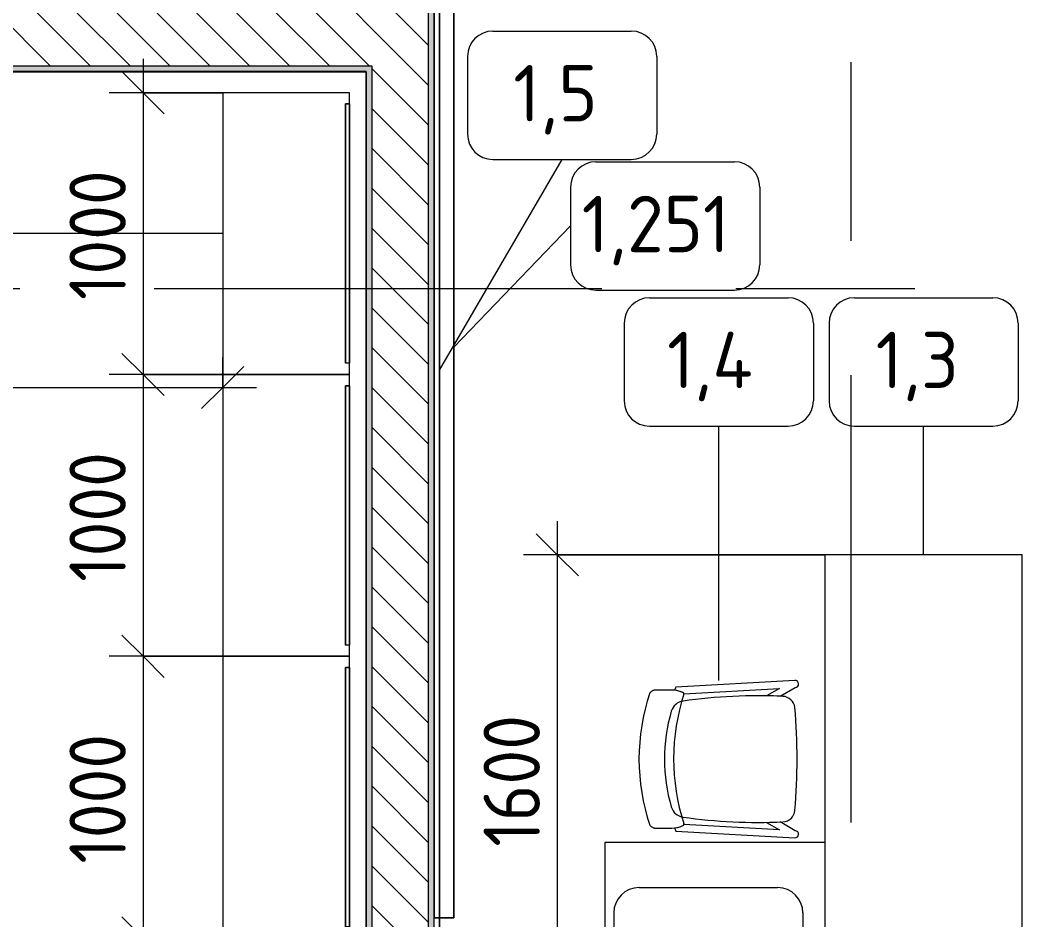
# Model space of a CAD drawing. Header units: millimetres. Extents: x -3724 to 231642, y -8553 to 29017.
# Drawn here: x 19263 to 22861, y 1360 to 4552 of the extents above; entities that cross this region are included whole.
import ezdxf

# ---------------------------------------------------------------- set-up
doc = ezdxf.new("R2010")
doc.units = ezdxf.units.MM
doc.linetypes.add('Осевая', pattern=[3175, 635, -476.25, 1587.5, -476.25])
for name, color, linetype, lineweight in [('A-ANNO-DIMS', 7, 'Continuous', 9), ('A-ANNO-DIMS-100', 7, 'Continuous', 9), ('A-DETL', 7, 'Continuous', 9), ('A-WALL', 7, 'Continuous', 9), ('I-FURN-IDEN', 7, 'Continuous', 9), ('I-WALL', 7, 'Continuous', 9), ('Оси-2', 7, 'Осевая', 9)]:
    doc.layers.add(name, color=color, linetype=linetype, lineweight=lineweight)
for name, color, linetype, lineweight, true_color in [('A-WALL-1', 9, 'Continuous', 9, 0x808080), ('A-WALL-FNSH-1', 9, 'Continuous', 9, 0x808080), ('I-FURN-1', 9, 'Continuous', 9, 0x808080)]:
    doc.layers.add(name, color=color, linetype=linetype, lineweight=lineweight, true_color=true_color)
doc.styles.add('GOST Common', font='GOST_Common.ttf', dxfattribs={"height": 200})
doc.styles.add('ISOCPEUR_1', font='isocpeur.ttf', dxfattribs={"width": 0.9, "height": 200})
doc.dimstyles.new('ISO-2_0_0_9К_Средний_округл2', dxfattribs={"dimscale": 304.8, "dimtxt": 199.196235, "dimasz": 0.492126, "dimexe": 0.393701, "dimexo": 0, "dimgap": 0, "dimtad": 1, "dimdec": 0, "dimrnd": 10, "dimzin": 0, "dimdsep": 46, "dimtxsty": 'ISOCPEUR_1', "dimblk1": 'OBLIQUE', "dimblk2": 'OBLIQUE', "dimsah": 1, "dimcen": 0.09, "dimdle": 0.393701, "dimazin": 0, "dimtfac": 1, "dimtdec": 4, "dimtix": 1, "dimtmove": 0, "dimatfit": 3, "dimfxl": 1, "dimtvp": 1, "dimtolj": 1, "dimtzin": 0, "dimarcsym": 2})
pattern_1 = [(135, (0, 0), (-70.7107, -70.7107), [])]
pattern_2 = [(0, (0, 0), (121.92, 30.48), [10.058, -81.382, 10.058, -81.382, -487.68]), (0, (0, 0), (121.92, 30.48), [-182.88, 10.058, -172.822, 10.058, -81.382, -213.36]), (0, (0, 0), (121.92, 30.48), [-457.2, 10.058, -50.902, 10.058, -142.342]), (120, (45.72, 15.24), (-87.356454, 90.345817), [10.058, -81.382, 10.058, -81.382, -487.68]), (120, (45.72, 15.24), (-87.356454, 90.345817), [-182.88, 10.058, -172.822, 10.058, -81.382, -213.36]), (120, (45.72, 15.24), (-87.356454, 90.345817), [-457.2, 10.058, -50.902, 10.058, -142.342]), (240, (60.96, 76.2), (-34.563546, -120.825817), [10.058, -81.382, 10.058, -81.382, -487.68]), (240, (60.96, 76.2), (-34.563546, -120.825817), [-182.88, 10.058, -172.822, 10.058, -81.382, -213.36]), (240, (60.96, 76.2), (-34.563546, -120.825817), [-457.2, 10.058, -50.902, 10.058, -142.342])]

# ---------------------------------------------------------------- blocks, each defined once
blk = doc.blocks.new('стеллаж для обуви 1000х450х2000 - 1850 x 1850 x 390mm-V99-План расстановки мебели и оборудования 1 этажа в осях 1-12')
at = {"layer": 'I-FURN-1'}
for p, q in [((1172.1, 184.9), (172.1, 184.9)), ((172.1, 184.9), (172.1, -265.1)), ((1172.1, 184.9), (172.1, 184.9)), ((172.1, 184.9), (172.1, -265.1)), ((212.1, 184.9), (1132.1, 184.9)), ((1132.1, 184.9), (212.1, 184.9)), ((212.1, 169.9), (212.1, 184.9)), ((212.1, 184.9), (212.1, 169.9)), ((1132.1, 184.9), (1132.1, 169.9)), ((1132.1, 184.9), (1132.1, 169.9)), ((1172.1, -265.1), (1172.1, 184.9)), ((1172.1, -265.1), (1172.1, 184.9)), ((212.1, 169.9), (1132.1, 169.9)), ((1132.1, 169.9), (212.1, 169.9)), ((172.1, -265.1), (1172.1, -265.1)), ((172.1, -265.1), (1172.1, -265.1))]:
    blk.add_line(p, q, dxfattribs=at)
blk = doc.blocks.new('Chair_1 noor 78578 - 1_4-25422005-План расстановки мебели и оборудования 1 этажа в осях 1-12')
at = {"layer": 'I-FURN-1'}
for p, q in [((-130.5, 405.7), (-130.5, 344.8)), ((359.1, 344.8), (359.1, 405.7)), ((-141.2, 329.7), (-165.1, -92)), ((393.7, -92), (369.8, 329.7)), ((-136.5, -37.1), (-117.3, 302)), ((345.9, 302), (365.1, -37.1)), ((-110.2, 8.6), (-136.5, -37.1)), ((365.1, -37.1), (338.8, 8.6)), ((-139.7, -93.5), (-108.8, -39.9)), ((337.4, -39.9), (368.3, -93.5))]:
    blk.add_line(p, q, dxfattribs=at)
for centre, radius, start, end in [((114.3, -271.9), 732.8, 71.3174, 108.6833), ((114.3, -239.2), 609.6, 73.8265, 106.1735), ((114.3, -279.3), 660.4, 111.7, 112.7563), ((-37.4, 344.8), 93.1, 180, 204.9864), ((-37.4, 344.8), 93.1, 186.4785, 204.9864), ((114.3, -408), 746, 71.9445, 107.8276), ((-41.4, 297.5), 50.8, 106.1735, 171.9659), ((270, 297.5), 50.8, 8.0341, 73.8265), ((266, 344.8), 93.1, 334.477, 360), ((266, 344.8), 93.1, 335.0136, 353.5215), ((114.3, -279.3), 660.4, 67.2437, 68.3), ((-116, 308.2), 6.35, 204.9864, 258.4091), ((-116, 308.2), 6.35, 204.9864, 287.8276), ((1798.9, 37.7), 1909.3, 171.9659, 182.6261), ((-1570.3, 37.7), 1909.3, 357.3739, 8.0341), ((344.3, 307.4), 6.35, 281.4186, 334.477), ((344.6, 308.2), 6.35, 281.5909, 335.0136), ((1798.9, 37.7), 1909.3, 180.8761, 182.3307), ((-1570.3, 37.7), 1909.3, 357.6693, 359.1239), ((-64, -47.7), 44.5, 182.6261, 265.0912), ((292.6, -47.7), 44.4, 275.9396, 357.3739), ((-152.4, -92.7), 12.7, 176.75, 356.75), ((114.8, 2033.8), 2133.6, 265.0912, 274.9044), ((381, -92.7), 12.7, 183.25, 3.25)]:
    blk.add_arc(centre, radius, start, end, dxfattribs=at)
for points in [[(-120.4, 422.3), (-122, 420.8), (-124.7, 417.8), (-127.8, 413.5), (-129.8, 409.4), (-130.4, 406.9), (-130.5, 405.7)], [(359.1, 405.7), (359, 406.9), (358.4, 409.4), (356.4, 413.5), (353.3, 417.8), (350.6, 420.8), (349, 422.3)]]:
    blk.add_open_spline(points, degree=3, dxfattribs=at)
blk = doc.blocks.new('Стол базовый прямоугольный - 1_3-25460678-План расстановки мебели и оборудования 1 этажа в осях 1-12')
at = {"layer": 'I-FURN-1'}
for p, q in [((800, 350), (-800, 350)), ((-800, 350), (-800, -350)), ((800, -350), (800, 350)), ((-800, -350), (800, -350))]:
    blk.add_line(p, q, dxfattribs=at)
blk = doc.blocks.new('Зеркало обычное - Доска-32858920-План расстановки мебели и оборудования 1 этажа в осях 1-12')
at = {"layer": 'I-FURN-1'}
for p, q in [((2025, 60), (-2025, 60)), ((-2025, 60), (-2025, 40)), ((-2025, 40), (-2025, 60)), ((-2025, 40), (2025, 40)), ((-2017.3, 40), (-2025, 40)), ((-2005, 40), (-2017.3, 40)), ((2005, 60), (-2005, 60)), ((-2005, 60), (-2005, 40)), ((-2005, 40), (-2005, 60)), ((2005, 60), (-2005, 60)), ((-2005, 40), (-2005, 60)), ((-2005, 40), (-2005, 60)), ((-2005, 40), (2005, 40)), ((2005, 40), (-2005, 40)), ((2005, 40), (-2005, 40)), ((-2005, 40), (2005, 40)), ((2005, 40), (-2005, 40)), ((2005, 40), (2005, 60)), ((2005, 60), (2005, 40)), ((2005, 60), (2005, 40)), ((2005, 40), (2005, 60)), ((2025, 40), (2005, 40)), ((2025, 40), (2025, 60)), ((2025, 60), (2025, 40))]:
    blk.add_line(p, q, dxfattribs=at)
blk = doc.blocks.new('DIMBLOCK52-План расстановки мебели и оборудования 1 этажа в осях 1-12')
at = {"layer": 'A-ANNO-DIMS-100'}
for p, q in [((19698, 4414.9), (19698, 3294.9)), ((19980.8, 4294.9), (19578, 4294.9)), ((19698, 4294.9), (19980.8, 4294.9)), ((19980.8, 3294.9), (19578, 3294.9)), ((19698, 3294.9), (19980.8, 3294.9))]:
    blk.add_line(p, q, dxfattribs=at)
at = {"layer": 'A-ANNO-DIMS-100', "lineweight": 20}
for p, q in [((19698, 4294.9), (19623, 4369.9)), ((19698, 4294.9), (19773, 4219.9)), ((19698, 3294.9), (19623, 3369.9)), ((19698, 3294.9), (19773, 3219.9))]:
    blk.add_line(p, q, dxfattribs=at)
at = {"layer": 'A-ANNO-DIMS-100', "color": 0, "insert": (19436.8, 3559.3), "char_height": 200, "width": 565.411, "attachment_point": 1, "rotation": 90, "line_spacing_factor": 1.149209, "style": 'ISOCPEUR_1'}
blk.add_mtext('1000', dxfattribs=at)
blk = doc.blocks.new('_Oblique')
at = {"color": 0, "linetype": 'ByBlock', "lineweight": -2}
blk.add_line((-0.5, -0.5), (0.5, 0.5), dxfattribs=at)
blk = doc.blocks.new('DIMBLOCK53-План расстановки мебели и оборудования 1 этажа в осях 1-12')
at = {"layer": 'A-ANNO-DIMS-100', "lineweight": 20}
for p, q in [((19698, 3294.9), (19623, 3369.9)), ((19698, 3294.9), (19773, 3219.9)), ((19698, 2294.9), (19623, 2369.9)), ((19698, 2294.9), (19773, 2219.9))]:
    blk.add_line(p, q, dxfattribs=at)
at = {"layer": 'A-ANNO-DIMS-100'}
for p, q in [((19980.8, 3294.9), (19578, 3294.9)), ((19698, 3294.9), (19698, 2294.9)), ((19698, 3294.9), (19980.8, 3294.9)), ((19980.8, 2294.9), (19578, 2294.9)), ((19698, 2294.9), (19980.8, 2294.9))]:
    blk.add_line(p, q, dxfattribs=at)
at = {"layer": 'A-ANNO-DIMS-100', "color": 0, "insert": (19436.8, 2559.3), "char_height": 200, "width": 565.411, "attachment_point": 1, "rotation": 90, "line_spacing_factor": 1.149209, "style": 'ISOCPEUR_1'}
blk.add_mtext('1000', dxfattribs=at)
blk = doc.blocks.new('DIMBLOCK54-План расстановки мебели и оборудования 1 этажа в осях 1-12')
at = {"layer": 'A-ANNO-DIMS-100', "lineweight": 20}
for p, q in [((19698, 2294.9), (19623, 2369.9)), ((19698, 2294.9), (19773, 2219.9)), ((19698, 1294.9), (19623, 1369.9)), ((19698, 1294.9), (19773, 1219.9))]:
    blk.add_line(p, q, dxfattribs=at)
at = {"layer": 'A-ANNO-DIMS-100'}
for p, q in [((19980.8, 2294.9), (19578, 2294.9)), ((19698, 2294.9), (19698, 1294.9)), ((19698, 2294.9), (19980.8, 2294.9)), ((19980.8, 1294.9), (19578, 1294.9)), ((19698, 1294.9), (19980.8, 1294.9))]:
    blk.add_line(p, q, dxfattribs=at)
at = {"layer": 'A-ANNO-DIMS-100', "color": 0, "insert": (19436.8, 1559.3), "char_height": 200, "width": 565.411, "attachment_point": 1, "rotation": 90, "line_spacing_factor": 1.149209, "style": 'ISOCPEUR_1'}
blk.add_mtext('1000', dxfattribs=at)
blk = doc.blocks.new('DIMBLOCK55-План расстановки мебели и оборудования 1 этажа в осях 1-12')
at = {"layer": 'A-ANNO-DIMS-100', "lineweight": 20}
for p, q in [((19698, 1294.9), (19623, 1369.9)), ((19698, 1294.9), (19773, 1219.9)), ((19698, 140), (19623, 215)), ((19698, 140), (19773, 65))]:
    blk.add_line(p, q, dxfattribs=at)
at = {"layer": 'A-ANNO-DIMS-100'}
for p, q in [((19980.8, 1294.9), (19578, 1294.9)), ((19698, 1294.9), (19698, 20)), ((19698, 1294.9), (19980.8, 1294.9)), ((19804.1, 140), (19578, 140)), ((19698, 140), (19804.1, 140))]:
    blk.add_line(p, q, dxfattribs=at)
at = {"layer": 'A-ANNO-DIMS-100', "color": 0, "insert": (19436.8, 499.1), "char_height": 200, "width": 524.039, "attachment_point": 1, "rotation": 90, "line_spacing_factor": 1.149209, "style": 'ISOCPEUR_1'}
blk.add_mtext('1150', dxfattribs=at)
blk = doc.blocks.new('Марка_Мебель - В прямоуг_Balcon_Марка-25523697-План расстановки мебели и оборудования 1 этажа в осях 1-12')
at = {"layer": 'I-FURN-IDEN'}
for p, q in [((-2.455, 2.278), (2.455, 2.278)), ((-3.355, 1.378), (-3.355, -1.384)), ((3.355, 1.378), (3.355, -1.378)), ((-2.461, -2.278), (2.455, -2.278))]:
    blk.add_line(p, q, dxfattribs=at)
for centre, radius, start, end in [((-2.455, 1.378), 0.9, 90, 180), ((2.455, 1.378), 0.9, 0, 90), ((-2.461, -1.384), 0.893, 180, 270), ((2.455, -1.378), 0.9, 270, 0)]:
    blk.add_arc(centre, radius, start, end, dxfattribs=at)
blk = doc.blocks.new('DIMBLOCK76-План расстановки мебели и оборудования 1 этажа в осях 1-12')
at = {"layer": 'A-ANNO-DIMS-100'}
for p, q in [((17980.8, 2535.8), (17980.8, 3368.7)), ((19980.8, 3354.7), (19980.8, 3128.7)), ((19980.8, 3248.7), (19980.8, 3354.7)), ((17980.8, 3248.7), (20100.8, 3248.7)), ((17980.8, 3248.7), (17980.8, 2535.8))]:
    blk.add_line(p, q, dxfattribs=at)
at = {"layer": 'A-ANNO-DIMS-100', "lineweight": 20}
for p, q in [((17980.8, 3248.7), (18055.8, 3323.7)), ((19980.8, 3248.7), (20055.8, 3323.7)), ((17980.8, 3248.7), (17905.8, 3173.7)), ((19980.8, 3248.7), (19905.8, 3173.7))]:
    blk.add_line(p, q, dxfattribs=at)
at = {"layer": 'A-ANNO-DIMS-100', "color": 0, "insert": (18728, 3510), "char_height": 200, "width": 606.782, "attachment_point": 1, "line_spacing_factor": 1.149209, "style": 'ISOCPEUR_1'}
blk.add_mtext('2000', dxfattribs=at)
blk = doc.blocks.new('DIMBLOCK104-План расстановки мебели и оборудования 1 этажа в осях 1-12')
at = {"layer": 'A-ANNO-DIMS-100'}
for p, q in [((21167.2, 2774.9), (21167.2, 934.9)), ((22116.9, 2654.9), (21047.2, 2654.9)), ((21167.2, 2654.9), (22116.9, 2654.9)), ((22116.9, 1054.9), (21047.2, 1054.9)), ((21167.2, 1054.9), (22116.9, 1054.9))]:
    blk.add_line(p, q, dxfattribs=at)
at = {"layer": 'A-ANNO-DIMS-100', "lineweight": 20}
for p, q in [((21167.2, 2654.9), (21092.2, 2729.9)), ((21167.2, 2654.9), (21242.2, 2579.9)), ((21167.2, 1054.9), (21092.2, 1129.9)), ((21167.2, 1054.9), (21242.2, 979.9))]:
    blk.add_line(p, q, dxfattribs=at)
at = {"layer": 'A-ANNO-DIMS-100', "color": 0, "insert": (20905.9, 1619.3), "char_height": 200, "width": 565.411, "attachment_point": 1, "rotation": 90, "line_spacing_factor": 1.149209, "style": 'ISOCPEUR_1'}
blk.add_mtext('1600', dxfattribs=at)

msp = doc.modelspace()

# ---------------------------------------------------------------- hatches: boundary and pattern name
at = {"layer": 'I-WALL'}
h = msp.add_hatch(dxfattribs=at)
h.set_pattern_fill('FP_16', color=256, style=0, pattern_type=2)
h.set_pattern_definition(pattern_1)
h.paths.add_polyline_path([(20510, 100), (20710, 100), (20710, 7680), (20510, 7680), (20510, 127.2)])
h = msp.add_hatch(dxfattribs=at)
h.set_pattern_fill('FP_103', color=256, style=0, pattern_type=2)
h.set_pattern_definition(pattern_2)
h.paths.add_polyline_path([(20730, 140), (20729, 7680), (20710, 7680), (20710, 140)])
h = msp.add_hatch(dxfattribs=at)
h.set_pattern_fill('FP_16', color=256, style=0, pattern_type=2)
h.set_pattern_definition(pattern_1)
h.paths.add_polyline_path([(18627.2, 4390), (20510, 4390), (20510, 4590), (14330, 4590), (14330, 4390), (16127, 4390)])
h = msp.add_hatch(dxfattribs=at)
h.set_pattern_fill('FP_103', color=256, style=0, pattern_type=2)
h.set_pattern_definition(pattern_2)
h.paths.add_polyline_path([(20510, 4370), (20510, 4390), (14330, 4390), (14330, 4370), (20508.8, 4370)])
h = msp.add_hatch(dxfattribs=at)
h.set_pattern_fill('FP_103', color=256, style=0, pattern_type=2)
h.set_pattern_definition(pattern_2)
h.paths.add_polyline_path([(20490, 100), (20510, 100), (20510, 4370), (20490, 4370), (20490, 126)])

# ---------------------------------------------------------------- linework, layer by layer
at = {"layer": 'A-DETL'}
for p, q in [((21336.9, 1634.9), (22116.9, 1634.9)), ((21336.9, 1054.9), (21336.9, 1634.9))]:
    msp.add_line(p, q, dxfattribs=at)
at = {"layer": 'A-WALL'}
for p, q in [((20730, 7660), (20730, 140)), ((20490, 141), (20490, 4370))]:
    msp.add_line(p, q, dxfattribs=at)
at = {"layer": 'A-WALL-1'}
for p, q in [((20710, 7680), (20710, -250)), ((14330, 4390), (20510, 4390)), ((20489, 4370), (20490, 4370)), ((20510, 4390), (20510, 100))]:
    msp.add_line(p, q, dxfattribs=at)
at = {"layer": 'A-WALL-FNSH-1'}
for p, q in [((20731, 140), (20731, 7659)), ((14309, 4369), (20489, 4369)), ((20489, 4370), (14310, 4370)), ((20489, 4369), (20489, 141))]:
    msp.add_line(p, q, dxfattribs=at)
at = {"layer": 'I-FURN-1'}
for p, q in [((20730.2, 4659), (20730.2, 1367)), ((20730.2, 1367), (20730.2, 4659)), ((20800.2, 1367), (20800.2, 4659)), ((20800.2, 4659), (20800.2, 1367)), ((20730.2, 1367), (20750, 1367)), ((20750, 1367), (20730.2, 1367)), ((20750, 1367), (20800.2, 1367)), ((20800.2, 1367), (20750, 1367))]:
    msp.add_line(p, q, dxfattribs=at)
at = {"layer": 'I-FURN-IDEN'}
for p, q in [((20750, 3310), (21184.6, 4058.1)), ((20800.2, 3392), (21214.7, 3821.9)), ((19980.8, 3794.9), (18779.7, 3794.9)), ((21740.5, 2209.6), (21740.5, 3111.6)), ((22466.9, 2654.9), (22466.9, 3111.6))]:
    msp.add_line(p, q, dxfattribs=at)
at = {"layer": 'Оси-2'}
for p, q in [((22210, 593.7), (22210, 24898.1)), ((-423.7, 3600), (35770, 3600))]:
    msp.add_line(p, q, dxfattribs=at)

# ---------------------------------------------------------------- block references
at = {"layer": 'I-FURN-1'}
for name, p, rotation in [('Зеркало обычное - Доска-32858920-План расстановки мебели и оборудования 1 этажа в осях 1-12', (20790, 3310), 89.9999999999998), ('стеллаж для обуви 1000х450х2000 - 1850 x 1850 x 390mm-V99-План расстановки мебели и оборудования 1 этажа в осях 1-12', (20245.9, 4467), 270.0000000000002), ('стеллаж для обуви 1000х450х2000 - 1850 x 1850 x 390mm-V99-План расстановки мебели и оборудования 1 этажа в осях 1-12', (20245.9, 3467), 270.0000000000002), ('Стол базовый прямоугольный - 1_3-25460678-План расстановки мебели и оборудования 1 этажа в осях 1-12', (22466.9, 1854.9), 270.0000000000001), ('стеллаж для обуви 1000х450х2000 - 1850 x 1850 x 390mm-V99-План расстановки мебели и оборудования 1 этажа в осях 1-12', (20245.9, 2467), 270.0000000000002), ('Chair_1 noor 78578 - 1_4-25422005-План расстановки мебели и оборудования 1 этажа в осях 1-12', (21918.2, 1815.9), 90)]:
    msp.add_blockref(name, p, dxfattribs=dict(at, rotation=rotation))
at = {"layer": 'I-FURN-IDEN', "xscale": 99.99999999999993, "yscale": 99.99999999999993, "zscale": 99.99999999999993}
for p in [(21184.6, 4285.9), (21550.2, 3821.9), (21740.5, 3339.4), (22466.9, 3339.4), (21703.4, 1246.3)]:
    msp.add_blockref('Марка_Мебель - В прямоуг_Balcon_Марка-25523697-План расстановки мебели и оборудования 1 этажа в осях 1-12', p, dxfattribs=at)

# ---------------------------------------------------------------- texts
at = {"layer": 'I-FURN-IDEN', "char_height": 200, "attachment_point": 1, "style": 'GOST Common'}
for s, insert, width in [('1,5', (21011.1, 4392.9), 384.81), ('1,251', (21254.2, 3928.9), 681.434), ('1,4', (21557, 3446.5), 408.861), ('1,3', (22296.9, 3446.5), 376.793)]:
    msp.add_mtext(s, dxfattribs=dict(at, insert=insert, width=width))

# ---------------------------------------------------------------- dimensions: what is measured, and where the dimension line sits
at = {"layer": 'A-ANNO-DIMS'}
for base, p1, p2, override, picture, middle in [((19698, 3294.9), (19980.8, 4294.9), (19980.8, 3294.9), {"dimpost": '<>', "dimfxl": 1000}, 'DIMBLOCK52-План расстановки мебели и оборудования 1 этажа в осях 1-12', (19598, 3794.9)), ((19698, 2294.9), (19980.8, 3294.9), (19980.8, 2294.9), {"dimpost": '<>', "dimfxl": 1000}, 'DIMBLOCK53-План расстановки мебели и оборудования 1 этажа в осях 1-12', (19598, 2794.9)), ((21167.2, 1054.9), (22116.9, 2654.9), (22116.9, 1054.9), {"dimpost": '<>', "dimfxl": 1600}, 'DIMBLOCK104-План расстановки мебели и оборудования 1 этажа в осях 1-12', (21067.2, 1854.9)), ((19698, 1294.9), (19980.8, 2294.9), (19980.8, 1294.9), {"dimpost": '<>', "dimfxl": 1000}, 'DIMBLOCK54-План расстановки мебели и оборудования 1 этажа в осях 1-12', (19598, 1794.9)), ((19698, 140), (19980.8, 1294.9), (19804.1, 140), {"dimpost": '<>', "dimfxl": 1168.362458}, 'DIMBLOCK55-План расстановки мебели и оборудования 1 этажа в осях 1-12', (19598, 717.5))]:
    dim = msp.add_linear_dim(base=base, p1=p1, p2=p2, angle=90, dimstyle='ISO-2_0_0_9К_Средний_округл2', override=override, dxfattribs=at)
    dim.commit()
    dim.dimension.update_dxf_attribs({"geometry": picture, "text_midpoint": middle})
dim = msp.add_linear_dim(base=(19980.8, 3248.7), p1=(17980.8, 2535.8), p2=(19980.8, 3354.7), dimstyle='ISO-2_0_0_9К_Средний_округл2', override={"dimpost": '<>', "dimfxl": 2161.186787}, dxfattribs=at)
dim.commit()
dim.dimension.update_dxf_attribs({"geometry": 'DIMBLOCK76-План расстановки мебели и оборудования 1 этажа в осях 1-12', "text_midpoint": (18980.8, 3348.7)})

doc.saveas('drawing.dxf')
